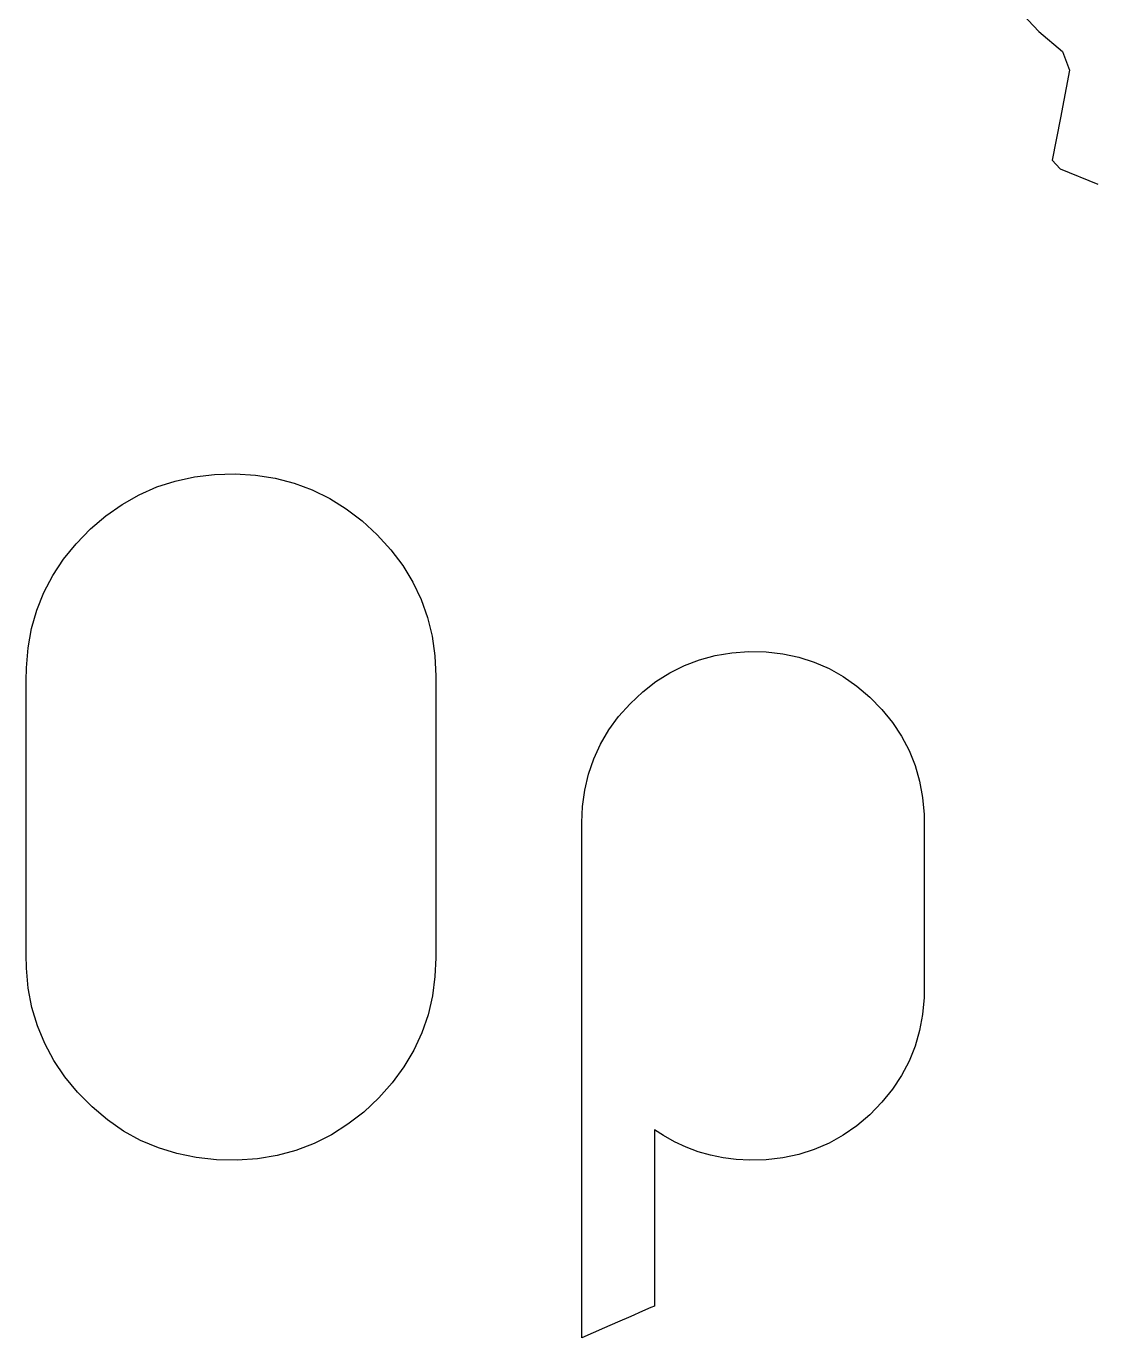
# Model space of a CAD drawing. Header units: metres. Extents: x -544 to 104, y 0 to 186.
# Drawn here: x -361.84 to -354.47, y 94.69 to 103.7 of the extents above; entities that cross this region are included whole.
import ezdxf

# ---------------------------------------------------------------- set-up
doc = ezdxf.new("R2010")
doc.units = ezdxf.units.M

msp = doc.modelspace()

# ---------------------------------------------------------------- linework, layer by layer
at = {"layer": 'COMPONENT1'}
for p, q in [((-355.02, 103.8198), (-354.8757, 103.6667)), ((-354.8757, 103.6667), (-354.7146, 103.5284)), ((-354.7146, 103.5284), (-354.6656, 103.3997)), ((-354.6656, 103.3997), (-354.7285, 103.073)), ((-354.7285, 103.073), (-354.7845, 102.7821)), ((-354.7845, 102.7821), (-354.7309, 102.7225)), ((-354.7309, 102.7225), (-354.471, 102.6169)), ((-360.9395, 100.5371), (-360.8126, 100.578)), ((-360.8126, 100.578), (-360.6805, 100.6065)), ((-360.6805, 100.6065), (-360.5432, 100.6226)), ((-360.5432, 100.6226), (-360.4008, 100.6264)), ((-360.4008, 100.6264), (-360.2604, 100.6177)), ((-360.2604, 100.6177), (-360.1252, 100.5966)), ((-360.1252, 100.5966), (-359.9953, 100.5631)), ((-359.9953, 100.5631), (-359.8706, 100.5172)), ((-361.1774, 100.4179), (-361.0611, 100.4837)), ((-361.0611, 100.4837), (-360.9395, 100.5371)), ((-359.8706, 100.5172), (-359.7511, 100.4589)), ((-361.2885, 100.3396), (-361.1774, 100.4179)), ((-359.7511, 100.4589), (-359.6369, 100.3881)), ((-359.6369, 100.3881), (-359.5279, 100.3048)), ((-361.3944, 100.2489), (-361.2885, 100.3396)), ((-359.5279, 100.3048), (-359.4241, 100.2091)), ((-361.4932, 100.1477), (-361.3944, 100.2489)), ((-359.4241, 100.2091), (-359.3299, 100.1057)), ((-361.5797, 100.0411), (-361.4932, 100.1477)), ((-361.6538, 99.9295), (-361.5797, 100.0411)), ((-359.3299, 100.1057), (-359.2483, 99.9971)), ((-361.7153, 99.8128), (-361.6538, 99.9295)), ((-359.2483, 99.9971), (-359.1792, 99.8834)), ((-359.1792, 99.8834), (-359.1227, 99.7646)), ((-361.7642, 99.6909), (-361.7153, 99.8128)), ((-359.1227, 99.7646), (-359.0787, 99.6407)), ((-361.8006, 99.5639), (-361.7642, 99.6909)), ((-359.0787, 99.6407), (-359.0473, 99.5116)), ((-361.8245, 99.4317), (-361.8006, 99.5639)), ((-359.0473, 99.5116), (-359.0285, 99.3774)), ((-361.8358, 99.2944), (-361.8245, 99.4317)), ((-357.1003, 99.3797), (-356.9876, 99.3983)), ((-356.9876, 99.3983), (-356.8707, 99.4065)), ((-356.8707, 99.4065), (-356.7517, 99.4041)), ((-356.7517, 99.4041), (-356.6368, 99.3912)), ((-356.6368, 99.3912), (-356.5263, 99.3678)), ((-359.0285, 99.3774), (-359.0222, 99.2381)), ((-357.4126, 99.2609), (-357.3128, 99.311)), ((-357.3128, 99.311), (-357.2087, 99.3506)), ((-357.2087, 99.3506), (-357.1003, 99.3797)), ((-356.5263, 99.3678), (-356.4201, 99.3339)), ((-356.4201, 99.3339), (-356.3183, 99.2895)), ((-361.8368, 99.2077), (-361.8358, 99.2944)), ((-361.8368, 99.0411), (-361.8368, 99.2077)), ((-359.0222, 99.2381), (-359.0222, 99.1568)), ((-357.5082, 99.2003), (-357.4126, 99.2609)), ((-356.3183, 99.2895), (-356.2209, 99.2347)), ((-356.2209, 99.2347), (-356.1278, 99.1693)), ((-359.0222, 99.1568), (-359.0222, 98.942)), ((-357.6864, 99.0479), (-357.5995, 99.1293)), ((-357.5995, 99.1293), (-357.5082, 99.2003)), ((-356.1278, 99.1693), (-356.0392, 99.0935)), ((-361.8368, 98.7673), (-361.8368, 99.0411)), ((-357.7648, 98.9599), (-357.6864, 99.0479)), ((-356.0392, 99.0935), (-355.9561, 99.0084)), ((-359.0222, 98.942), (-359.0222, 98.6376)), ((-357.8326, 98.8676), (-357.7648, 98.9599)), ((-355.9561, 99.0084), (-355.8831, 98.9185)), ((-357.8898, 98.771), (-357.8326, 98.8676)), ((-355.8831, 98.9185), (-355.8206, 98.8242)), ((-361.8368, 98.4301), (-361.8368, 98.7673)), ((-357.9364, 98.67), (-357.8898, 98.771)), ((-355.8206, 98.8242), (-355.7687, 98.7256)), ((-357.9725, 98.5647), (-357.9364, 98.67)), ((-355.7687, 98.7256), (-355.7272, 98.6227)), ((-359.0222, 98.6376), (-359.0222, 98.2872)), ((-355.7272, 98.6227), (-355.6962, 98.5153)), ((-357.998, 98.455), (-357.9725, 98.5647)), ((-355.6962, 98.5153), (-355.6757, 98.4037)), ((-361.8368, 98.0732), (-361.8368, 98.4301)), ((-358.0129, 98.3409), (-357.998, 98.455)), ((-355.6757, 98.4037), (-355.6657, 98.2876)), ((-358.0173, 98.2321), (-358.0129, 98.3409)), ((-359.0222, 98.2872), (-359.0222, 97.9347)), ((-358.0173, 98.0577), (-358.0173, 98.2321)), ((-355.6657, 98.2876), (-355.6646, 98.2185)), ((-355.6646, 98.2185), (-355.6646, 98.1237)), ((-361.8368, 97.7403), (-361.8368, 98.0732)), ((-358.0173, 97.6462), (-358.0173, 98.0577)), ((-355.6646, 98.1237), (-355.6646, 97.9639)), ((-355.6646, 97.9639), (-355.6646, 97.765)), ((-359.0222, 97.9347), (-359.0222, 97.6237)), ((-355.6646, 97.765), (-355.6646, 97.553)), ((-361.8368, 97.4753), (-361.8368, 97.7403)), ((-359.0222, 97.6237), (-359.0222, 97.398)), ((-358.0173, 97.0778), (-358.0173, 97.6462)), ((-355.6646, 97.553), (-355.6646, 97.3541)), ((-361.8368, 97.3218), (-361.8368, 97.4753)), ((-361.8353, 97.2302), (-361.8368, 97.3218)), ((-359.0222, 97.398), (-359.0222, 97.3014)), ((-355.6646, 97.3541), (-355.6646, 97.1943)), ((-361.8227, 97.0933), (-361.8353, 97.2302)), ((-359.0222, 97.3014), (-359.0273, 97.1748)), ((-359.0273, 97.1748), (-359.0449, 97.0402)), ((-355.6646, 97.1943), (-355.6646, 97.0995)), ((-361.7976, 96.9616), (-361.8227, 97.0933)), ((-358.0173, 96.4329), (-358.0173, 97.0778)), ((-355.6646, 97.0995), (-355.6657, 97.0303)), ((-361.7599, 96.835), (-361.7976, 96.9616)), ((-359.0449, 97.0402), (-359.075, 96.9107)), ((-355.6657, 97.0303), (-355.6757, 96.9141)), ((-359.075, 96.9107), (-359.1177, 96.7864)), ((-355.6757, 96.9141), (-355.6962, 96.8023)), ((-361.7097, 96.7134), (-361.7599, 96.835)), ((-359.1177, 96.7864), (-359.173, 96.6672)), ((-355.6962, 96.8023), (-355.7272, 96.695)), ((-361.6469, 96.5969), (-361.7097, 96.7134)), ((-355.7272, 96.695), (-355.7687, 96.5921)), ((-361.5716, 96.4853), (-361.6469, 96.5969)), ((-359.173, 96.6672), (-359.2408, 96.5531)), ((-359.2408, 96.5531), (-359.3212, 96.444)), ((-355.7687, 96.5921), (-355.8206, 96.4936)), ((-361.4838, 96.3787), (-361.5716, 96.4853)), ((-359.3212, 96.444), (-359.4141, 96.3399)), ((-358.0173, 95.7917), (-358.0173, 96.4329)), ((-355.8206, 96.4936), (-355.8831, 96.3994)), ((-361.3843, 96.2781), (-361.4838, 96.3787)), ((-359.4141, 96.3399), (-359.5172, 96.2431)), ((-355.8831, 96.3994), (-355.9561, 96.3096)), ((-361.2785, 96.1892), (-361.3843, 96.2781)), ((-359.5172, 96.2431), (-359.6257, 96.1585)), ((-355.9561, 96.3096), (-356.0392, 96.2246)), ((-361.1673, 96.1126), (-361.2785, 96.1892)), ((-359.6257, 96.1585), (-359.7395, 96.0864)), ((-356.1278, 96.1489), (-356.2209, 96.0836)), ((-356.0392, 96.2246), (-356.1278, 96.1489)), ((-361.0506, 96.0483), (-361.1673, 96.1126)), ((-359.7395, 96.0864), (-359.8584, 96.0267)), ((-357.4573, 96.0825), (-357.5181, 96.1214)), ((-357.5181, 96.1214), (-357.5181, 96.0531)), ((-357.5181, 96.0531), (-357.5181, 95.9061)), ((-357.3805, 96.0386), (-357.4573, 96.0825)), ((-356.2209, 96.0836), (-356.3183, 96.0288)), ((-360.9285, 95.9964), (-361.0506, 96.0483)), ((-360.801, 95.9569), (-360.9285, 95.9964)), ((-359.9826, 95.9795), (-360.112, 95.9447)), ((-359.8584, 96.0267), (-359.9826, 95.9795)), ((-357.301, 96.0013), (-357.3805, 96.0386)), ((-357.2189, 95.9705), (-357.301, 96.0013)), ((-357.1341, 95.9462), (-357.2189, 95.9705)), ((-356.4201, 95.9846), (-356.5263, 95.9508)), ((-356.3183, 96.0288), (-356.4201, 95.9846)), ((-360.6681, 95.9297), (-360.801, 95.9569)), ((-360.5296, 95.9148), (-360.6681, 95.9297)), ((-360.3865, 95.9124), (-360.5296, 95.9148)), ((-360.2467, 95.9223), (-360.3865, 95.9124)), ((-360.112, 95.9447), (-360.2467, 95.9223)), ((-357.5181, 95.9061), (-357.5181, 95.7079)), ((-357.0466, 95.9284), (-357.1341, 95.9462)), ((-356.9565, 95.917), (-357.0466, 95.9284)), ((-356.8637, 95.912), (-356.9565, 95.917)), ((-356.7517, 95.9146), (-356.8637, 95.912)), ((-356.6368, 95.9274), (-356.7517, 95.9146)), ((-356.5263, 95.9508), (-356.6368, 95.9274)), ((-358.0173, 95.2343), (-358.0173, 95.7917)), ((-357.5181, 95.7079), (-357.5181, 95.4859)), ((-357.5181, 95.4859), (-357.5181, 95.2677)), ((-357.5181, 95.2677), (-357.5181, 95.0807)), ((-358.0173, 94.841), (-358.0173, 95.2343)), ((-357.5181, 95.0807), (-357.5181, 94.9525)), ((-357.5428, 94.8992), (-357.6008, 94.8738)), ((-357.5182, 94.9099), (-357.5428, 94.8992)), ((-357.5181, 94.9525), (-357.5182, 94.9099)), ((-358.0173, 94.6921), (-358.0173, 94.841)), ((-357.7719, 94.7992), (-357.8623, 94.7597)), ((-357.681, 94.8389), (-357.7719, 94.7992)), ((-357.6008, 94.8738), (-357.681, 94.8389)), ((-357.9408, 94.7254), (-358.0173, 94.6921)), ((-357.8623, 94.7597), (-357.9408, 94.7254))]:
    msp.add_line(p, q, dxfattribs=at)

doc.saveas('drawing.dxf')
